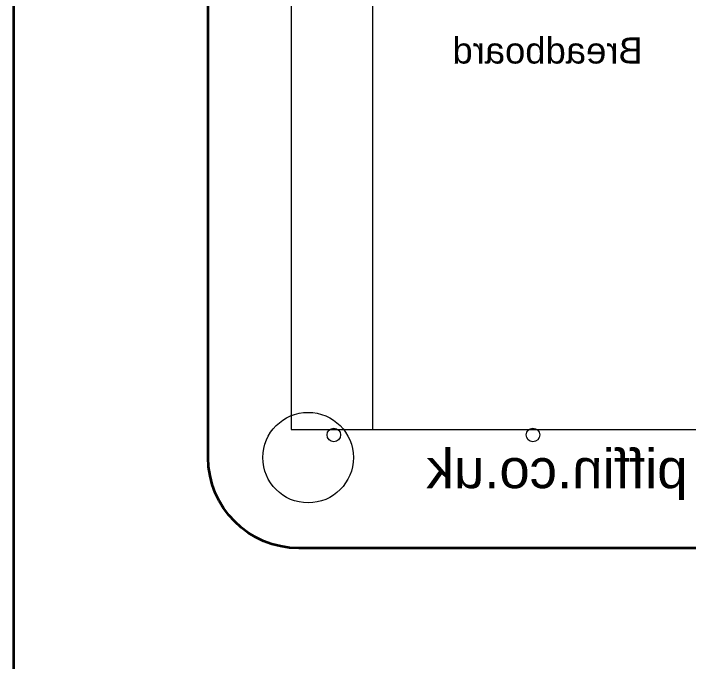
# Model space of a CAD drawing. Header units: inches. Extents: x 15 to 785, y -585 to -15.
# Drawn here: x 15 to 89.6, y -157.5 to -85.9 of the extents above; entities that cross this region are included whole.
import ezdxf

# ---------------------------------------------------------------- set-up
doc = ezdxf.new("R2010")
doc.units = ezdxf.units.IN
doc.header["$MEASUREMENT"] = 0
doc.layers.add('Layer 1', color=7, linetype='Continuous')

# ---------------------------------------------------------------- blocks, each defined once
blk = doc.blocks.new('block 2')
at = {"layer": 'Layer 1', "color": 179, "lineweight": 35, "true_color": 0x231f20}
blk.add_open_spline([(785, -570), (785, -578.284), (778.285, -585), (770.001, -585), (770.001, -585), (30.001, -585), (30.001, -585), (21.716, -585), (15.001, -578.284), (15.001, -570), (15.001, -570), (15.001, -30), (15.001, -30), (15.001, -21.716), (21.716, -15), (30.001, -15), (30.001, -15), (770.001, -15), (770.001, -15), (778.285, -15), (785, -21.716), (785, -30), (785, -30), (785, -570), (785, -570)], degree=3, knots=[0, 0, 0, 0, 1, 1, 1, 2, 2, 2, 3, 3, 3, 4, 4, 4, 5, 5, 5, 6, 6, 6, 7, 7, 7, 8, 8, 8, 8], dxfattribs=at)

msp = doc.modelspace()

# ---------------------------------------------------------------- linework, layer by layer
at = {"layer": 'Layer 1', "color": 30, "lineweight": 9, "true_color": 0xf5821f}
for points in [[(99.119, -131.891), (99.119, -48.071), (45.664, -48.071), (45.664, -131.891), (99.119, -131.891), (99.119, -131.891)], [(54.714, -131.891), (54.714, -48.071)]]:
    msp.add_lwpolyline(points, dxfattribs=at)
at = {"layer": 'Layer 1', "color": 179, "lineweight": 35, "true_color": 0x231f20}
msp.add_open_spline([(148.544, -39.981), (148.544, -37.22), (146.305, -34.981), (143.544, -34.981), (143.544, -34.981), (143.508, -34.981), (143.508, -34.981), (143.508, -34.981), (46.508, -34.981), (46.508, -34.981), (40.985, -34.981), (36.508, -39.459), (36.508, -44.982), (36.508, -44.982), (36.508, -134.982), (36.508, -134.982), (36.508, -140.504), (40.985, -144.981), (46.508, -144.981), (46.508, -144.981), (188.553, -144.981), (188.553, -144.981), (194.076, -144.981), (198.553, -140.504), (198.553, -134.982), (198.553, -134.982), (198.553, -44.982), (198.553, -44.982), (198.553, -39.459), (194.076, -34.981), (188.553, -34.981), (188.553, -34.981), (182.509, -34.981), (182.509, -34.981), (182.509, -34.981), (182.508, -34.981), (182.508, -34.981), (179.747, -34.981), (177.508, -37.22), (177.508, -39.981), (177.508, -39.981), (177.508, -39.982), (177.508, -39.982), (177.508, -39.982), (177.508, -42.982), (177.508, -42.982), (177.508, -45.744), (175.27, -47.982), (172.509, -47.982), (172.509, -47.982), (153.509, -47.982), (153.509, -47.982), (150.747, -47.982), (148.508, -45.744), (148.508, -42.982), (148.508, -42.982), (148.544, -42.982), (148.544, -42.982), (148.544, -42.982), (148.544, -39.981), (148.544, -39.981)], degree=3, knots=[0, 0, 0, 0, 1, 1, 1, 2, 2, 2, 3, 3, 3, 4, 4, 4, 5, 5, 5, 6, 6, 6, 7, 7, 7, 8, 8, 8, 9, 9, 9, 10, 10, 10, 11, 11, 11, 12, 12, 12, 13, 13, 13, 14, 14, 14, 15, 15, 15, 16, 16, 16, 17, 17, 17, 18, 18, 18, 19, 19, 19, 20, 20, 20, 20], dxfattribs=at)
at = {"layer": 'Layer 1', "color": 30, "lineweight": 9, "true_color": 0xf5821f}
for points in [[(47.552, -129.983), (44.791, -129.983), (42.552, -132.222), (42.552, -134.983), (42.552, -137.745), (44.791, -139.984), (47.552, -139.984), (50.313, -139.984), (52.552, -137.745), (52.552, -134.983), (52.552, -132.222), (50.313, -129.983), (47.552, -129.983)], [(49.64, -132.482), (49.64, -132.896), (49.976, -133.232), (50.39, -133.232), (50.804, -133.232), (51.14, -132.896), (51.14, -132.482), (51.14, -132.068), (50.804, -131.732), (50.39, -131.732), (49.976, -131.732), (49.64, -132.068), (49.64, -132.482)], [(71.641, -132.482), (71.641, -132.896), (71.977, -133.232), (72.391, -133.232), (72.805, -133.232), (73.141, -132.896), (73.141, -132.482), (73.141, -132.068), (72.805, -131.732), (72.391, -131.732), (71.977, -131.732), (71.641, -132.068), (71.641, -132.482)]]:
    msp.add_open_spline(points, degree=3, knots=[0, 0, 0, 0, 1, 1, 1, 2, 2, 2, 3, 3, 3, 4, 4, 4, 4], dxfattribs=at)

# ---------------------------------------------------------------- block references
at = {"layer": 'Layer 1'}
msp.add_blockref('block 2', (0, 0), dxfattribs=at)

# ---------------------------------------------------------------- texts
at = {"layer": 'Layer 1', "color": 179, "true_color": 0x231f20, "extrusion": (0, 0, -1), "attachment_point": 7, "text_direction": (-1, 0, 0)}
for s, insert, char_height in [('\\fArial|b0|i0|c0|p34;\\W1;Breadboard', (84.512, -91.498), 2.87867), ('\\fArial|b0|i0|c0|p34;\\W1;piffin.co.uk', (89.474, -139.66), 4.318)]:
    msp.add_mtext(s, dxfattribs=dict(at, insert=insert, char_height=char_height))

doc.saveas('drawing.dxf')
